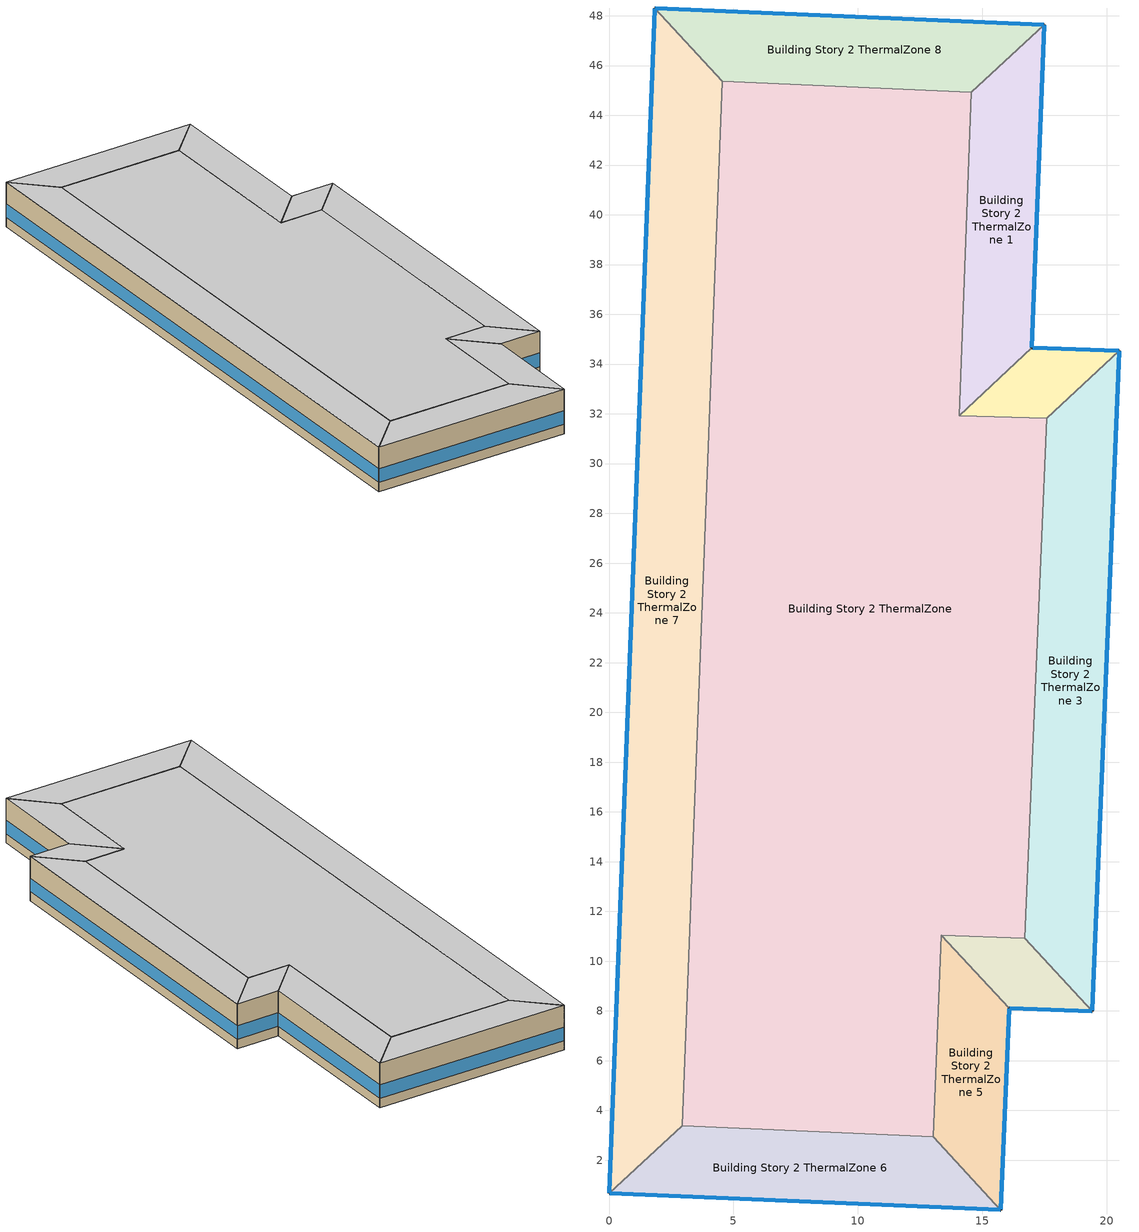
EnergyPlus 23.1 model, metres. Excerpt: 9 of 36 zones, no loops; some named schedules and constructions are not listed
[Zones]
Building Story 2 ThermalZone
 floor adiabatic (Typical Interior Ceiling): 14.56,44.93 14.07,31.92 17.59,31.82 16.71,10.93 13.36,11.04 13.03,2.94 2.94,3.38 4.55,45.37 z3.6
 wall adiabatic (Typical Interior Wall): 14.07,31.92 14.56,44.93 4.55,45.37 2.94,3.38 13.03,2.94 13.36,11.04 16.71,10.93 17.59,31.82 14.07,31.92 z3.6:7.2
 ceiling adiabatic (Typical Interior Floor): 4.55,45.37 2.94,3.38 13.03,2.94 13.36,11.04 16.71,10.93 17.59,31.82 14.07,31.92 14.56,44.93 z7.2
Building Story 2 ThermalZone 1
 floor adiabatic (Typical Interior Ceiling): 17.5,47.64 17,34.65 14.07,31.92 14.56,44.93 z3.6
 wall outside (Typical Insulated Steel Framed Exterior Wall R-12.99): 17,34.65 17.5,47.64 z3.6:7.2
 wall adiabatic (Typical Interior Wall): 17.5,47.64 14.56,44.93 14.07,31.92 17,34.65 z3.6:7.2
 window (U 0.55 SHGC 0.25): 17,34.68 17.5,47.62 z4.36:5.45
 ceiling adiabatic (Typical Interior Floor): 14.56,44.93 14.07,31.92 17,34.65 17.5,47.64 z7.2
Building Story 2 ThermalZone 2
 floor adiabatic (Typical Interior Ceiling): 17,34.65 20.52,34.54 17.59,31.82 14.07,31.92 z3.6
 wall outside (Typical Insulated Steel Framed Exterior Wall R-12.99): 20.52,34.54 17,34.65 z3.6:7.2
 wall adiabatic (Typical Interior Wall): 17,34.65 14.07,31.92 17.59,31.82 20.52,34.54 z3.6:7.2
 window (U 0.55 SHGC 0.25): 20.49,34.54 17.02,34.65 z4.36:5.46
 ceiling adiabatic (Typical Interior Floor): 14.07,31.92 17.59,31.82 20.52,34.54 17,34.65 z7.2
Building Story 2 ThermalZone 3
 floor adiabatic (Typical Interior Ceiling): 20.52,34.54 19.43,8 16.71,10.93 17.59,31.82 z3.6
 wall outside (Typical Insulated Steel Framed Exterior Wall R-12.99): 19.43,8 20.52,34.54 z3.6:7.2
 wall adiabatic (Typical Interior Wall): 20.52,34.54 17.59,31.82 16.71,10.93 19.43,8 z3.6:7.2
 window (U 0.55 SHGC 0.25): 19.43,8.02 20.51,34.51 z4.36:5.44
 ceiling adiabatic (Typical Interior Floor): 17.59,31.82 16.71,10.93 19.43,8 20.52,34.54 z7.2
Building Story 2 ThermalZone 4
 floor adiabatic (Typical Interior Ceiling): 19.43,8 16.08,8.11 13.36,11.04 16.71,10.93 z3.6
 wall outside (Typical Insulated Steel Framed Exterior Wall R-12.99): 16.08,8.11 19.43,8 z3.6:7.2
 wall adiabatic (Typical Interior Wall): 19.43,8 16.71,10.93 13.36,11.04 16.08,8.11 z3.6:7.2
 window (U 0.55 SHGC 0.25): 16.1,8.11 19.4,8 z4.36:5.46
 ceiling adiabatic (Typical Interior Floor): 16.71,10.93 13.36,11.04 16.08,8.11 19.43,8 z7.2
Building Story 2 ThermalZone 5
 floor adiabatic (Typical Interior Ceiling): 16.08,8.11 15.74,0 13.03,2.94 13.36,11.04 z3.6
 wall outside (Typical Insulated Steel Framed Exterior Wall R-12.99): 15.74,0 16.08,8.11 z3.6:7.2
 wall adiabatic (Typical Interior Wall): 16.08,8.11 13.36,11.04 13.03,2.94 15.74,0 z3.6:7.2
 window (U 0.55 SHGC 0.25): 15.74,0.03 16.08,8.08 z4.36:5.45
 ceiling adiabatic (Typical Interior Floor): 13.36,11.04 13.03,2.94 15.74,0 16.08,8.11 z7.2
Building Story 2 ThermalZone 6
 floor adiabatic (Typical Interior Ceiling): 15.74,0 0,0.67 2.94,3.38 13.03,2.94 z3.6
 wall outside (Typical Insulated Steel Framed Exterior Wall R-12.99): 0,0.67 15.74,0 z3.6:7.2
 wall adiabatic (Typical Interior Wall): 15.74,0 13.03,2.94 2.94,3.38 0,0.67 z3.6:7.2
 window (U 0.55 SHGC 0.25): 0.03,0.67 15.72,0 z4.36:5.45
 ceiling adiabatic (Typical Interior Ceiling): 13.03,2.94 2.94,3.38 0,0.67 15.74,0 z7.2
Building Story 2 ThermalZone 7
 floor adiabatic (Typical Interior Floor): 0,0.67 1.84,48.31 4.55,45.37 2.94,3.38 z3.6
 wall outside (Typical Insulated Steel Framed Exterior Wall R-12.99): 1.84,48.31 0,0.67 z3.6:7.2
 wall adiabatic (Typical Interior Wall): 0,0.67 2.94,3.38 4.55,45.37 1.84,48.31 z3.6:7.2
 window (U 0.55 SHGC 0.25): 1.84,48.29 0,0.69 z4.36:5.44
 ceiling adiabatic (Typical Interior Ceiling): 2.94,3.38 4.55,45.37 1.84,48.31 0,0.67 z7.2
Building Story 2 ThermalZone 8
 floor adiabatic (Typical Interior Floor): 1.84,48.31 17.5,47.64 14.56,44.93 4.55,45.37 z3.6
 wall outside (Typical Insulated Steel Framed Exterior Wall R-12.99): 17.5,47.64 1.84,48.31 z3.6:7.2
 wall adiabatic (Typical Interior Wall): 1.84,48.31 4.55,45.37 14.56,44.93 17.5,47.64 z3.6:7.2
 window (U 0.55 SHGC 0.25): 17.48,47.65 1.87,48.31 z4.36:5.45
 ceiling adiabatic (Typical Interior Ceiling): 4.55,45.37 14.56,44.93 17.5,47.64 1.84,48.31 z7.2
[Schedule:Day:Interval]
DataCenter_EQUIP_SCH Wknd|Wkdy|Hol Day; DataCenter_EQUIP_SCH Wknd|Wkdy|Hol Day 4; DataCenter_EQUIP_SCH Wknd|Wkdy|Hol Day 8; DataCenter_EQUIP_SCH Winter Design Day 11: No, 24:00, 0.25
DataCenter_EQUIP_SCH Wknd|Wkdy|Hol Day 1; DataCenter_EQUIP_SCH Wknd|Wkdy|Hol Day 5; DataCenter_EQUIP_SCH Wknd|Wkdy|Hol Day 9: No, 24:00, 0.5
DataCenter_EQUIP_SCH Wknd|Wkdy|Hol Day 2; DataCenter_EQUIP_SCH Wknd|Wkdy|Hol Day 6; DataCenter_EQUIP_SCH Wknd|Wkdy|Hol Day 10: No, 24:00, 0.75
DataCenter_EQUIP_SCH Wknd|Wkdy|Hol Day 3; DataCenter_EQUIP_SCH Wknd|Wkdy|Hol Day 7; DataCenter_EQUIP_SCH Wknd|Wkdy|Hol Day 11; DataCenter_EQUIP_SCH Summer Design Day: No, 24:00, 1
Schedule Day 3: No, 24:00, 0
SchoolSecondary KITCHEN_ELEC_EQUIP_SCH Wkdy Day; SchoolSecondary KITCHEN_ELEC_EQUIP_SCH Wkdy Day 1; SchoolSecondary KITCHEN_ELEC_EQUIP_SCH Wkdy Day 2; SchoolSecondary KITCHEN_ELEC_EQUIP_SCH Summer Design Day: No, 08:00, 0.1, 10:00, 0.15, 13:00, 0.25, 15:00, 0.15, 24:00, 0.1
SchoolSecondary KITCHEN_ELEC_EQUIP_SCH Wknd Day; SchoolSecondary KITCHEN_ELEC_EQUIP_SCH Wknd Day 1; SchoolSecondary KITCHEN_ELEC_EQUIP_SCH Default; SchoolSecondary KITCHEN_ELEC_EQUIP_SCH Winter Design Day: No, 24:00, 0.1
SchoolSecondary KITCHEN_GAS_EQUIP_SCH Wkdy|SmrDsn Day; SchoolSecondary KITCHEN_GAS_EQUIP_SCH Wkdy|SmrDsn Day 1; SchoolSecondary KITCHEN_GAS_EQUIP_SCH Wkdy|SmrDsn Day 2; SchoolSecondary KITCHEN_GAS_EQUIP_SCH Summer Design Day: No, 08:00, 0.02, 10:00, 0.15, 13:00, 0.2, 15:00, 0.1, 24:00, 0.02
SchoolSecondary KITCHEN_GAS_EQUIP_SCH Wknd Day; SchoolSecondary KITCHEN_GAS_EQUIP_SCH Wknd Day 1; SchoolSecondary KITCHEN_GAS_EQUIP_SCH Default; SchoolSecondary KITCHEN_GAS_EQUIP_SCH Winter Design Day: No, 24:00, 0.02
[Schedule:Week:Daily]
SchoolSecondary BLDG_LIGHT_SCH_2013 Week Rule - Jan1-Jan3: SchoolSecondary BLDG_LIGHT_SCH_2013 Wkdy Day, SchoolSecondary BLDG_LIGHT_SCH_2013 Wkdy Day, SchoolSecondary BLDG_LIGHT_SCH_2013 Wkdy Day, SchoolSecondary BLDG_LIGHT_SCH_2013 Wkdy Day, SchoolSecondary BLDG_LIGHT_SCH_2013 Wkdy Day, SchoolSecondary BLDG_LIGHT_SCH_2013 Wkdy Day, SchoolSecondary BLDG_LIGHT_SCH_2013 Wknd Day, SchoolSecondary BLDG_LIGHT_SCH_2013 Default, SchoolSecondary BLDG_LIGHT_SCH_2013 Summer Design Day, SchoolSecondary BLDG_LIGHT_SCH_2013 Winter Design Day, SchoolSecondary BLDG_LIGHT_SCH_2013 Default, SchoolSecondary BLDG_LIGHT_SCH_2013 Default
SchoolSecondary BLDG_LIGHT_SCH_2013 Week Rule - Jan4-Jun27: SchoolSecondary BLDG_LIGHT_SCH_2013 Wknd Day, SchoolSecondary BLDG_LIGHT_SCH_2013 Wkdy Day, SchoolSecondary BLDG_LIGHT_SCH_2013 Wkdy Day, SchoolSecondary BLDG_LIGHT_SCH_2013 Wkdy Day, SchoolSecondary BLDG_LIGHT_SCH_2013 Wkdy Day, SchoolSecondary BLDG_LIGHT_SCH_2013 Wkdy Day, SchoolSecondary BLDG_LIGHT_SCH_2013 Wknd Day, SchoolSecondary BLDG_LIGHT_SCH_2013 Default, SchoolSecondary BLDG_LIGHT_SCH_2013 Summer Design Day, SchoolSecondary BLDG_LIGHT_SCH_2013 Winter Design Day, SchoolSecondary BLDG_LIGHT_SCH_2013 Default, SchoolSecondary BLDG_LIGHT_SCH_2013 Default
SchoolSecondary BLDG_LIGHT_SCH_2013 Week Rule - Jun28-Jul4: SchoolSecondary BLDG_LIGHT_SCH_2013 Wknd Day, SchoolSecondary BLDG_LIGHT_SCH_2013 Wkdy Day, SchoolSecondary BLDG_LIGHT_SCH_2013 Wkdy Day, SchoolSecondary BLDG_LIGHT_SCH_2013 Wkdy Day 1, SchoolSecondary BLDG_LIGHT_SCH_2013 Wkdy Day 1, SchoolSecondary BLDG_LIGHT_SCH_2013 Wkdy Day 1, SchoolSecondary BLDG_LIGHT_SCH_2013 Wknd Day 1, SchoolSecondary BLDG_LIGHT_SCH_2013 Default, SchoolSecondary BLDG_LIGHT_SCH_2013 Summer Design Day, SchoolSecondary BLDG_LIGHT_SCH_2013 Winter Design Day, SchoolSecondary BLDG_LIGHT_SCH_2013 Default, SchoolSecondary BLDG_LIGHT_SCH_2013 Default
SchoolSecondary BLDG_LIGHT_SCH_2013 Week Rule - Jul5-Aug29: SchoolSecondary BLDG_LIGHT_SCH_2013 Wknd Day 1, SchoolSecondary BLDG_LIGHT_SCH_2013 Wkdy Day 1, SchoolSecondary BLDG_LIGHT_SCH_2013 Wkdy Day 1, SchoolSecondary BLDG_LIGHT_SCH_2013 Wkdy Day 1, SchoolSecondary BLDG_LIGHT_SCH_2013 Wkdy Day 1, SchoolSecondary BLDG_LIGHT_SCH_2013 Wkdy Day 1, SchoolSecondary BLDG_LIGHT_SCH_2013 Wknd Day 1, SchoolSecondary BLDG_LIGHT_SCH_2013 Default, SchoolSecondary BLDG_LIGHT_SCH_2013 Summer Design Day, SchoolSecondary BLDG_LIGHT_SCH_2013 Winter Design Day, SchoolSecondary BLDG_LIGHT_SCH_2013 Default, SchoolSecondary BLDG_LIGHT_SCH_2013 Default
SchoolSecondary BLDG_LIGHT_SCH_2013 Week Rule - Aug30-Sep5: SchoolSecondary BLDG_LIGHT_SCH_2013 Wknd Day 1, SchoolSecondary BLDG_LIGHT_SCH_2013 Wkdy Day 1, SchoolSecondary BLDG_LIGHT_SCH_2013 Wkdy Day 2, SchoolSecondary BLDG_LIGHT_SCH_2013 Wkdy Day 2, SchoolSecondary BLDG_LIGHT_SCH_2013 Wkdy Day 2, SchoolSecondary BLDG_LIGHT_SCH_2013 Wkdy Day 2, SchoolSecondary BLDG_LIGHT_SCH_2013 Default, SchoolSecondary BLDG_LIGHT_SCH_2013 Default, SchoolSecondary BLDG_LIGHT_SCH_2013 Summer Design Day, SchoolSecondary BLDG_LIGHT_SCH_2013 Winter Design Day, SchoolSecondary BLDG_LIGHT_SCH_2013 Default, SchoolSecondary BLDG_LIGHT_SCH_2013 Default
SchoolSecondary BLDG_LIGHT_SCH_2013 Week Rule - Sep6-Dec31: SchoolSecondary BLDG_LIGHT_SCH_2013 Default, SchoolSecondary BLDG_LIGHT_SCH_2013 Wkdy Day 2, SchoolSecondary BLDG_LIGHT_SCH_2013 Wkdy Day 2, SchoolSecondary BLDG_LIGHT_SCH_2013 Wkdy Day 2, SchoolSecondary BLDG_LIGHT_SCH_2013 Wkdy Day 2, SchoolSecondary BLDG_LIGHT_SCH_2013 Wkdy Day 2, SchoolSecondary BLDG_LIGHT_SCH_2013 Default, SchoolSecondary BLDG_LIGHT_SCH_2013 Default, SchoolSecondary BLDG_LIGHT_SCH_2013 Summer Design Day, SchoolSecondary BLDG_LIGHT_SCH_2013 Winter Design Day, SchoolSecondary BLDG_LIGHT_SCH_2013 Default, SchoolSecondary BLDG_LIGHT_SCH_2013 Default
SchoolSecondary BLDG_LIGHT_LIBRARY_SCH_2013 Week Rule - Jan1-Jan3: SchoolSecondary BLDG_LIGHT_LIBRARY_SCH_2013 Wkdy Day, SchoolSecondary BLDG_LIGHT_LIBRARY_SCH_2013 Wkdy Day, SchoolSecondary BLDG_LIGHT_LIBRARY_SCH_2013 Wkdy Day, SchoolSecondary BLDG_LIGHT_LIBRARY_SCH_2013 Wkdy Day, SchoolSecondary BLDG_LIGHT_LIBRARY_SCH_2013 Wkdy Day, SchoolSecondary BLDG_LIGHT_LIBRARY_SCH_2013 Wkdy Day, SchoolSecondary BLDG_LIGHT_LIBRARY_SCH_2013 Wknd Day, SchoolSecondary BLDG_LIGHT_LIBRARY_SCH_2013 Default, SchoolSecondary BLDG_LIGHT_LIBRARY_SCH_2013 Summer Design Day, SchoolSecondary BLDG_LIGHT_LIBRARY_SCH_2013 Winter Design Day, SchoolSecondary BLDG_LIGHT_LIBRARY_SCH_2013 Default, SchoolSecondary BLDG_LIGHT_LIBRARY_SCH_2013 Default
SchoolSecondary BLDG_LIGHT_LIBRARY_SCH_2013 Week Rule - Jan4-Jun27: SchoolSecondary BLDG_LIGHT_LIBRARY_SCH_2013 Wknd Day, SchoolSecondary BLDG_LIGHT_LIBRARY_SCH_2013 Wkdy Day, SchoolSecondary BLDG_LIGHT_LIBRARY_SCH_2013 Wkdy Day, SchoolSecondary BLDG_LIGHT_LIBRARY_SCH_2013 Wkdy Day, SchoolSecondary BLDG_LIGHT_LIBRARY_SCH_2013 Wkdy Day, SchoolSecondary BLDG_LIGHT_LIBRARY_SCH_2013 Wkdy Day, SchoolSecondary BLDG_LIGHT_LIBRARY_SCH_2013 Wknd Day, SchoolSecondary BLDG_LIGHT_LIBRARY_SCH_2013 Default, SchoolSecondary BLDG_LIGHT_LIBRARY_SCH_2013 Summer Design Day, SchoolSecondary BLDG_LIGHT_LIBRARY_SCH_2013 Winter Design Day, SchoolSecondary BLDG_LIGHT_LIBRARY_SCH_2013 Default, SchoolSecondary BLDG_LIGHT_LIBRARY_SCH_2013 Default
SchoolSecondary BLDG_LIGHT_LIBRARY_SCH_2013 Week Rule - Jun28-Jul4: SchoolSecondary BLDG_LIGHT_LIBRARY_SCH_2013 Wknd Day, SchoolSecondary BLDG_LIGHT_LIBRARY_SCH_2013 Wkdy Day, SchoolSecondary BLDG_LIGHT_LIBRARY_SCH_2013 Wkdy Day, SchoolSecondary BLDG_LIGHT_LIBRARY_SCH_2013 Wkdy Day 1, SchoolSecondary BLDG_LIGHT_LIBRARY_SCH_2013 Wkdy Day 1, SchoolSecondary BLDG_LIGHT_LIBRARY_SCH_2013 Wkdy Day 1, SchoolSecondary BLDG_LIGHT_LIBRARY_SCH_2013 Wknd Day 1, SchoolSecondary BLDG_LIGHT_LIBRARY_SCH_2013 Default, SchoolSecondary BLDG_LIGHT_LIBRARY_SCH_2013 Summer Design Day, SchoolSecondary BLDG_LIGHT_LIBRARY_SCH_2013 Winter Design Day, SchoolSecondary BLDG_LIGHT_LIBRARY_SCH_2013 Default, SchoolSecondary BLDG_LIGHT_LIBRARY_SCH_2013 Default
SchoolSecondary BLDG_LIGHT_LIBRARY_SCH_2013 Week Rule - Jul5-Aug29: SchoolSecondary BLDG_LIGHT_LIBRARY_SCH_2013 Wknd Day 1, SchoolSecondary BLDG_LIGHT_LIBRARY_SCH_2013 Wkdy Day 1, SchoolSecondary BLDG_LIGHT_LIBRARY_SCH_2013 Wkdy Day 1, SchoolSecondary BLDG_LIGHT_LIBRARY_SCH_2013 Wkdy Day 1, SchoolSecondary BLDG_LIGHT_LIBRARY_SCH_2013 Wkdy Day 1, SchoolSecondary BLDG_LIGHT_LIBRARY_SCH_2013 Wkdy Day 1, SchoolSecondary BLDG_LIGHT_LIBRARY_SCH_2013 Wknd Day 1, SchoolSecondary BLDG_LIGHT_LIBRARY_SCH_2013 Default, SchoolSecondary BLDG_LIGHT_LIBRARY_SCH_2013 Summer Design Day, SchoolSecondary BLDG_LIGHT_LIBRARY_SCH_2013 Winter Design Day, SchoolSecondary BLDG_LIGHT_LIBRARY_SCH_2013 Default, SchoolSecondary BLDG_LIGHT_LIBRARY_SCH_2013 Default
SchoolSecondary BLDG_LIGHT_LIBRARY_SCH_2013 Week Rule - Aug30-Sep5: SchoolSecondary BLDG_LIGHT_LIBRARY_SCH_2013 Wknd Day 1, SchoolSecondary BLDG_LIGHT_LIBRARY_SCH_2013 Wkdy Day 1, SchoolSecondary BLDG_LIGHT_LIBRARY_SCH_2013 Wkdy Day 2, SchoolSecondary BLDG_LIGHT_LIBRARY_SCH_2013 Wkdy Day 2, SchoolSecondary BLDG_LIGHT_LIBRARY_SCH_2013 Wkdy Day 2, SchoolSecondary BLDG_LIGHT_LIBRARY_SCH_2013 Wkdy Day 2, SchoolSecondary BLDG_LIGHT_LIBRARY_SCH_2013 Default, SchoolSecondary BLDG_LIGHT_LIBRARY_SCH_2013 Default, SchoolSecondary BLDG_LIGHT_LIBRARY_SCH_2013 Summer Design Day, SchoolSecondary BLDG_LIGHT_LIBRARY_SCH_2013 Winter Design Day, SchoolSecondary BLDG_LIGHT_LIBRARY_SCH_2013 Default, SchoolSecondary BLDG_LIGHT_LIBRARY_SCH_2013 Default
DataCenter_EQUIP_SCH Week Rule - Jan1-Jan31: DataCenter_EQUIP_SCH Wknd|Wkdy|Hol Day, DataCenter_EQUIP_SCH Wknd|Wkdy|Hol Day, DataCenter_EQUIP_SCH Wknd|Wkdy|Hol Day, DataCenter_EQUIP_SCH Wknd|Wkdy|Hol Day, DataCenter_EQUIP_SCH Wknd|Wkdy|Hol Day, DataCenter_EQUIP_SCH Wknd|Wkdy|Hol Day, DataCenter_EQUIP_SCH Wknd|Wkdy|Hol Day, Schedule Day 3, DataCenter_EQUIP_SCH Summer Design Day, DataCenter_EQUIP_SCH Winter Design Day 11, Schedule Day 3, Schedule Day 3
DataCenter_EQUIP_SCH Week Rule - Feb1-Feb28: DataCenter_EQUIP_SCH Wknd|Wkdy|Hol Day 1, DataCenter_EQUIP_SCH Wknd|Wkdy|Hol Day 1, DataCenter_EQUIP_SCH Wknd|Wkdy|Hol Day 1, DataCenter_EQUIP_SCH Wknd|Wkdy|Hol Day 1, DataCenter_EQUIP_SCH Wknd|Wkdy|Hol Day 1, DataCenter_EQUIP_SCH Wknd|Wkdy|Hol Day 1, DataCenter_EQUIP_SCH Wknd|Wkdy|Hol Day 1, Schedule Day 3, DataCenter_EQUIP_SCH Summer Design Day, DataCenter_EQUIP_SCH Winter Design Day 11, Schedule Day 3, Schedule Day 3
DataCenter_EQUIP_SCH Week Rule - Mar1-Mar28: DataCenter_EQUIP_SCH Wknd|Wkdy|Hol Day 2, DataCenter_EQUIP_SCH Wknd|Wkdy|Hol Day 2, DataCenter_EQUIP_SCH Wknd|Wkdy|Hol Day 2, DataCenter_EQUIP_SCH Wknd|Wkdy|Hol Day 2, DataCenter_EQUIP_SCH Wknd|Wkdy|Hol Day 2, DataCenter_EQUIP_SCH Wknd|Wkdy|Hol Day 2, DataCenter_EQUIP_SCH Wknd|Wkdy|Hol Day 2, Schedule Day 3, DataCenter_EQUIP_SCH Summer Design Day, DataCenter_EQUIP_SCH Winter Design Day 11, Schedule Day 3, Schedule Day 3
DataCenter_EQUIP_SCH Week Rule - Mar29-Apr4: DataCenter_EQUIP_SCH Wknd|Wkdy|Hol Day 2, DataCenter_EQUIP_SCH Wknd|Wkdy|Hol Day 2, DataCenter_EQUIP_SCH Wknd|Wkdy|Hol Day 2, DataCenter_EQUIP_SCH Wknd|Wkdy|Hol Day 3, DataCenter_EQUIP_SCH Wknd|Wkdy|Hol Day 3, DataCenter_EQUIP_SCH Wknd|Wkdy|Hol Day 3, DataCenter_EQUIP_SCH Wknd|Wkdy|Hol Day 3, Schedule Day 3, DataCenter_EQUIP_SCH Summer Design Day, DataCenter_EQUIP_SCH Winter Design Day 11, Schedule Day 3, Schedule Day 3
DataCenter_EQUIP_SCH Week Rule - Apr5-Apr25: DataCenter_EQUIP_SCH Wknd|Wkdy|Hol Day 3, DataCenter_EQUIP_SCH Wknd|Wkdy|Hol Day 3, DataCenter_EQUIP_SCH Wknd|Wkdy|Hol Day 3, DataCenter_EQUIP_SCH Wknd|Wkdy|Hol Day 3, DataCenter_EQUIP_SCH Wknd|Wkdy|Hol Day 3, DataCenter_EQUIP_SCH Wknd|Wkdy|Hol Day 3, DataCenter_EQUIP_SCH Wknd|Wkdy|Hol Day 3, Schedule Day 3, DataCenter_EQUIP_SCH Summer Design Day, DataCenter_EQUIP_SCH Winter Design Day 11, Schedule Day 3, Schedule Day 3
DataCenter_EQUIP_SCH Week Rule - Apr26-May2: DataCenter_EQUIP_SCH Wknd|Wkdy|Hol Day 3, DataCenter_EQUIP_SCH Wknd|Wkdy|Hol Day 3, DataCenter_EQUIP_SCH Wknd|Wkdy|Hol Day 3, DataCenter_EQUIP_SCH Wknd|Wkdy|Hol Day 3, DataCenter_EQUIP_SCH Wknd|Wkdy|Hol Day 3, DataCenter_EQUIP_SCH Wknd|Wkdy|Hol Day 4, DataCenter_EQUIP_SCH Wknd|Wkdy|Hol Day 4, Schedule Day 3, DataCenter_EQUIP_SCH Summer Design Day, DataCenter_EQUIP_SCH Winter Design Day 11, Schedule Day 3, Schedule Day 3
DataCenter_EQUIP_SCH Week Rule - May3-May30: DataCenter_EQUIP_SCH Wknd|Wkdy|Hol Day 4, DataCenter_EQUIP_SCH Wknd|Wkdy|Hol Day 4, DataCenter_EQUIP_SCH Wknd|Wkdy|Hol Day 4, DataCenter_EQUIP_SCH Wknd|Wkdy|Hol Day 4, DataCenter_EQUIP_SCH Wknd|Wkdy|Hol Day 4, DataCenter_EQUIP_SCH Wknd|Wkdy|Hol Day 4, DataCenter_EQUIP_SCH Wknd|Wkdy|Hol Day 4, Schedule Day 3, DataCenter_EQUIP_SCH Summer Design Day, DataCenter_EQUIP_SCH Winter Design Day 11, Schedule Day 3, Schedule Day 3
DataCenter_EQUIP_SCH Week Rule - May31-Jun6: DataCenter_EQUIP_SCH Wknd|Wkdy|Hol Day 4, DataCenter_EQUIP_SCH Wknd|Wkdy|Hol Day 5, DataCenter_EQUIP_SCH Wknd|Wkdy|Hol Day 5, DataCenter_EQUIP_SCH Wknd|Wkdy|Hol Day 5, DataCenter_EQUIP_SCH Wknd|Wkdy|Hol Day 5, DataCenter_EQUIP_SCH Wknd|Wkdy|Hol Day 5, DataCenter_EQUIP_SCH Wknd|Wkdy|Hol Day 5, Schedule Day 3, DataCenter_EQUIP_SCH Summer Design Day, DataCenter_EQUIP_SCH Winter Design Day 11, Schedule Day 3, Schedule Day 3
DataCenter_EQUIP_SCH Week Rule - Jun7-Jun27: DataCenter_EQUIP_SCH Wknd|Wkdy|Hol Day 5, DataCenter_EQUIP_SCH Wknd|Wkdy|Hol Day 5, DataCenter_EQUIP_SCH Wknd|Wkdy|Hol Day 5, DataCenter_EQUIP_SCH Wknd|Wkdy|Hol Day 5, DataCenter_EQUIP_SCH Wknd|Wkdy|Hol Day 5, DataCenter_EQUIP_SCH Wknd|Wkdy|Hol Day 5, DataCenter_EQUIP_SCH Wknd|Wkdy|Hol Day 5, Schedule Day 3, DataCenter_EQUIP_SCH Summer Design Day, DataCenter_EQUIP_SCH Winter Design Day 11, Schedule Day 3, Schedule Day 3
DataCenter_EQUIP_SCH Week Rule - Jun28-Jul4: DataCenter_EQUIP_SCH Wknd|Wkdy|Hol Day 5, DataCenter_EQUIP_SCH Wknd|Wkdy|Hol Day 5, DataCenter_EQUIP_SCH Wknd|Wkdy|Hol Day 5, DataCenter_EQUIP_SCH Wknd|Wkdy|Hol Day 6, DataCenter_EQUIP_SCH Wknd|Wkdy|Hol Day 6, DataCenter_EQUIP_SCH Wknd|Wkdy|Hol Day 6, DataCenter_EQUIP_SCH Wknd|Wkdy|Hol Day 6, Schedule Day 3, DataCenter_EQUIP_SCH Summer Design Day, DataCenter_EQUIP_SCH Winter Design Day 11, Schedule Day 3, Schedule Day 3
DataCenter_EQUIP_SCH Week Rule - Jul5-Jul25: DataCenter_EQUIP_SCH Wknd|Wkdy|Hol Day 6, DataCenter_EQUIP_SCH Wknd|Wkdy|Hol Day 6, DataCenter_EQUIP_SCH Wknd|Wkdy|Hol Day 6, DataCenter_EQUIP_SCH Wknd|Wkdy|Hol Day 6, DataCenter_EQUIP_SCH Wknd|Wkdy|Hol Day 6, DataCenter_EQUIP_SCH Wknd|Wkdy|Hol Day 6, DataCenter_EQUIP_SCH Wknd|Wkdy|Hol Day 6, Schedule Day 3, DataCenter_EQUIP_SCH Summer Design Day, DataCenter_EQUIP_SCH Winter Design Day 11, Schedule Day 3, Schedule Day 3
DataCenter_EQUIP_SCH Week Rule - Jul26-Aug1: DataCenter_EQUIP_SCH Wknd|Wkdy|Hol Day 6, DataCenter_EQUIP_SCH Wknd|Wkdy|Hol Day 6, DataCenter_EQUIP_SCH Wknd|Wkdy|Hol Day 6, DataCenter_EQUIP_SCH Wknd|Wkdy|Hol Day 6, DataCenter_EQUIP_SCH Wknd|Wkdy|Hol Day 6, DataCenter_EQUIP_SCH Wknd|Wkdy|Hol Day 6, DataCenter_EQUIP_SCH Wknd|Wkdy|Hol Day 7, Schedule Day 3, DataCenter_EQUIP_SCH Summer Design Day, DataCenter_EQUIP_SCH Winter Design Day 11, Schedule Day 3, Schedule Day 3
DataCenter_EQUIP_SCH Week Rule - Aug2-Aug29: DataCenter_EQUIP_SCH Wknd|Wkdy|Hol Day 7, DataCenter_EQUIP_SCH Wknd|Wkdy|Hol Day 7, DataCenter_EQUIP_SCH Wknd|Wkdy|Hol Day 7, DataCenter_EQUIP_SCH Wknd|Wkdy|Hol Day 7, DataCenter_EQUIP_SCH Wknd|Wkdy|Hol Day 7, DataCenter_EQUIP_SCH Wknd|Wkdy|Hol Day 7, DataCenter_EQUIP_SCH Wknd|Wkdy|Hol Day 7, Schedule Day 3, DataCenter_EQUIP_SCH Summer Design Day, DataCenter_EQUIP_SCH Winter Design Day 11, Schedule Day 3, Schedule Day 3
DataCenter_EQUIP_SCH Week Rule - Aug30-Sep5: DataCenter_EQUIP_SCH Wknd|Wkdy|Hol Day 7, DataCenter_EQUIP_SCH Wknd|Wkdy|Hol Day 7, DataCenter_EQUIP_SCH Wknd|Wkdy|Hol Day 8, DataCenter_EQUIP_SCH Wknd|Wkdy|Hol Day 8, DataCenter_EQUIP_SCH Wknd|Wkdy|Hol Day 8, DataCenter_EQUIP_SCH Wknd|Wkdy|Hol Day 8, DataCenter_EQUIP_SCH Wknd|Wkdy|Hol Day 8, Schedule Day 3, DataCenter_EQUIP_SCH Summer Design Day, DataCenter_EQUIP_SCH Winter Design Day 11, Schedule Day 3, Schedule Day 3
DataCenter_EQUIP_SCH Week Rule - Sep6-Sep26: DataCenter_EQUIP_SCH Wknd|Wkdy|Hol Day 8, DataCenter_EQUIP_SCH Wknd|Wkdy|Hol Day 8, DataCenter_EQUIP_SCH Wknd|Wkdy|Hol Day 8, DataCenter_EQUIP_SCH Wknd|Wkdy|Hol Day 8, DataCenter_EQUIP_SCH Wknd|Wkdy|Hol Day 8, DataCenter_EQUIP_SCH Wknd|Wkdy|Hol Day 8, DataCenter_EQUIP_SCH Wknd|Wkdy|Hol Day 8, Schedule Day 3, DataCenter_EQUIP_SCH Summer Design Day, DataCenter_EQUIP_SCH Winter Design Day 11, Schedule Day 3, Schedule Day 3
DataCenter_EQUIP_SCH Week Rule - Sep27-Oct3: DataCenter_EQUIP_SCH Wknd|Wkdy|Hol Day 8, DataCenter_EQUIP_SCH Wknd|Wkdy|Hol Day 8, DataCenter_EQUIP_SCH Wknd|Wkdy|Hol Day 8, DataCenter_EQUIP_SCH Wknd|Wkdy|Hol Day 8, DataCenter_EQUIP_SCH Wknd|Wkdy|Hol Day 9, DataCenter_EQUIP_SCH Wknd|Wkdy|Hol Day 9, DataCenter_EQUIP_SCH Wknd|Wkdy|Hol Day 9, Schedule Day 3, DataCenter_EQUIP_SCH Summer Design Day, DataCenter_EQUIP_SCH Winter Design Day 11, Schedule Day 3, Schedule Day 3
DataCenter_EQUIP_SCH Week Rule - Oct4-Oct31: DataCenter_EQUIP_SCH Wknd|Wkdy|Hol Day 9, DataCenter_EQUIP_SCH Wknd|Wkdy|Hol Day 9, DataCenter_EQUIP_SCH Wknd|Wkdy|Hol Day 9, DataCenter_EQUIP_SCH Wknd|Wkdy|Hol Day 9, DataCenter_EQUIP_SCH Wknd|Wkdy|Hol Day 9, DataCenter_EQUIP_SCH Wknd|Wkdy|Hol Day 9, DataCenter_EQUIP_SCH Wknd|Wkdy|Hol Day 9, Schedule Day 3, DataCenter_EQUIP_SCH Summer Design Day, DataCenter_EQUIP_SCH Winter Design Day 11, Schedule Day 3, Schedule Day 3
DataCenter_EQUIP_SCH Week Rule - Nov1-Nov28: DataCenter_EQUIP_SCH Wknd|Wkdy|Hol Day 10, DataCenter_EQUIP_SCH Wknd|Wkdy|Hol Day 10, DataCenter_EQUIP_SCH Wknd|Wkdy|Hol Day 10, DataCenter_EQUIP_SCH Wknd|Wkdy|Hol Day 10, DataCenter_EQUIP_SCH Wknd|Wkdy|Hol Day 10, DataCenter_EQUIP_SCH Wknd|Wkdy|Hol Day 10, DataCenter_EQUIP_SCH Wknd|Wkdy|Hol Day 10, Schedule Day 3, DataCenter_EQUIP_SCH Summer Design Day, DataCenter_EQUIP_SCH Winter Design Day 11, Schedule Day 3, Schedule Day 3
DataCenter_EQUIP_SCH Week Rule - Nov29-Dec5: DataCenter_EQUIP_SCH Wknd|Wkdy|Hol Day 10, DataCenter_EQUIP_SCH Wknd|Wkdy|Hol Day 10, DataCenter_EQUIP_SCH Wknd|Wkdy|Hol Day 11, DataCenter_EQUIP_SCH Wknd|Wkdy|Hol Day 11, DataCenter_EQUIP_SCH Wknd|Wkdy|Hol Day 11, DataCenter_EQUIP_SCH Wknd|Wkdy|Hol Day 11, DataCenter_EQUIP_SCH Wknd|Wkdy|Hol Day 11, Schedule Day 3, DataCenter_EQUIP_SCH Summer Design Day, DataCenter_EQUIP_SCH Winter Design Day 11, Schedule Day 3, Schedule Day 3
DataCenter_EQUIP_SCH Week Rule - Dec6-Dec31: DataCenter_EQUIP_SCH Wknd|Wkdy|Hol Day 11, DataCenter_EQUIP_SCH Wknd|Wkdy|Hol Day 11, DataCenter_EQUIP_SCH Wknd|Wkdy|Hol Day 11, DataCenter_EQUIP_SCH Wknd|Wkdy|Hol Day 11, DataCenter_EQUIP_SCH Wknd|Wkdy|Hol Day 11, DataCenter_EQUIP_SCH Wknd|Wkdy|Hol Day 11, DataCenter_EQUIP_SCH Wknd|Wkdy|Hol Day 11, Schedule Day 3, DataCenter_EQUIP_SCH Summer Design Day, DataCenter_EQUIP_SCH Winter Design Day 11, Schedule Day 3, Schedule Day 3
SchoolSecondary KITCHEN_ELEC_EQUIP_SCH Week Rule - Jan1-Jan3: SchoolSecondary KITCHEN_ELEC_EQUIP_SCH Wkdy Day, SchoolSecondary KITCHEN_ELEC_EQUIP_SCH Wkdy Day, SchoolSecondary KITCHEN_ELEC_EQUIP_SCH Wkdy Day, SchoolSecondary KITCHEN_ELEC_EQUIP_SCH Wkdy Day, SchoolSecondary KITCHEN_ELEC_EQUIP_SCH Wkdy Day, SchoolSecondary KITCHEN_ELEC_EQUIP_SCH Wkdy Day, SchoolSecondary KITCHEN_ELEC_EQUIP_SCH Wknd Day, SchoolSecondary KITCHEN_ELEC_EQUIP_SCH Default, SchoolSecondary KITCHEN_ELEC_EQUIP_SCH Summer Design Day, SchoolSecondary KITCHEN_ELEC_EQUIP_SCH Winter Design Day, SchoolSecondary KITCHEN_ELEC_EQUIP_SCH Default, SchoolSecondary KITCHEN_ELEC_EQUIP_SCH Default
SchoolSecondary KITCHEN_ELEC_EQUIP_SCH Week Rule - Jan4-Jun27: SchoolSecondary KITCHEN_ELEC_EQUIP_SCH Wknd Day, SchoolSecondary KITCHEN_ELEC_EQUIP_SCH Wkdy Day, SchoolSecondary KITCHEN_ELEC_EQUIP_SCH Wkdy Day, SchoolSecondary KITCHEN_ELEC_EQUIP_SCH Wkdy Day, SchoolSecondary KITCHEN_ELEC_EQUIP_SCH Wkdy Day, SchoolSecondary KITCHEN_ELEC_EQUIP_SCH Wkdy Day, SchoolSecondary KITCHEN_ELEC_EQUIP_SCH Wknd Day, SchoolSecondary KITCHEN_ELEC_EQUIP_SCH Default, SchoolSecondary KITCHEN_ELEC_EQUIP_SCH Summer Design Day, SchoolSecondary KITCHEN_ELEC_EQUIP_SCH Winter Design Day, SchoolSecondary KITCHEN_ELEC_EQUIP_SCH Default, SchoolSecondary KITCHEN_ELEC_EQUIP_SCH Default
SchoolSecondary KITCHEN_ELEC_EQUIP_SCH Week Rule - Jun28-Jul4: SchoolSecondary KITCHEN_ELEC_EQUIP_SCH Wknd Day, SchoolSecondary KITCHEN_ELEC_EQUIP_SCH Wkdy Day, SchoolSecondary KITCHEN_ELEC_EQUIP_SCH Wkdy Day, SchoolSecondary KITCHEN_ELEC_EQUIP_SCH Wkdy Day 1, SchoolSecondary KITCHEN_ELEC_EQUIP_SCH Wkdy Day 1, SchoolSecondary KITCHEN_ELEC_EQUIP_SCH Wkdy Day 1, SchoolSecondary KITCHEN_ELEC_EQUIP_SCH Wknd Day 1, SchoolSecondary KITCHEN_ELEC_EQUIP_SCH Default, SchoolSecondary KITCHEN_ELEC_EQUIP_SCH Summer Design Day, SchoolSecondary KITCHEN_ELEC_EQUIP_SCH Winter Design Day, SchoolSecondary KITCHEN_ELEC_EQUIP_SCH Default, SchoolSecondary KITCHEN_ELEC_EQUIP_SCH Default
SchoolSecondary KITCHEN_ELEC_EQUIP_SCH Week Rule - Jul5-Aug29: SchoolSecondary KITCHEN_ELEC_EQUIP_SCH Wknd Day 1, SchoolSecondary KITCHEN_ELEC_EQUIP_SCH Wkdy Day 1, SchoolSecondary KITCHEN_ELEC_EQUIP_SCH Wkdy Day 1, SchoolSecondary KITCHEN_ELEC_EQUIP_SCH Wkdy Day 1, SchoolSecondary KITCHEN_ELEC_EQUIP_SCH Wkdy Day 1, SchoolSecondary KITCHEN_ELEC_EQUIP_SCH Wkdy Day 1, SchoolSecondary KITCHEN_ELEC_EQUIP_SCH Wknd Day 1, SchoolSecondary KITCHEN_ELEC_EQUIP_SCH Default, SchoolSecondary KITCHEN_ELEC_EQUIP_SCH Summer Design Day, SchoolSecondary KITCHEN_ELEC_EQUIP_SCH Winter Design Day, SchoolSecondary KITCHEN_ELEC_EQUIP_SCH Default, SchoolSecondary KITCHEN_ELEC_EQUIP_SCH Default
SchoolSecondary KITCHEN_ELEC_EQUIP_SCH Week Rule - Aug30-Sep5: SchoolSecondary KITCHEN_ELEC_EQUIP_SCH Wknd Day 1, SchoolSecondary KITCHEN_ELEC_EQUIP_SCH Wkdy Day 1, SchoolSecondary KITCHEN_ELEC_EQUIP_SCH Wkdy Day 2, SchoolSecondary KITCHEN_ELEC_EQUIP_SCH Wkdy Day 2, SchoolSecondary KITCHEN_ELEC_EQUIP_SCH Wkdy Day 2, SchoolSecondary KITCHEN_ELEC_EQUIP_SCH Wkdy Day 2, SchoolSecondary KITCHEN_ELEC_EQUIP_SCH Default, SchoolSecondary KITCHEN_ELEC_EQUIP_SCH Default, SchoolSecondary KITCHEN_ELEC_EQUIP_SCH Summer Design Day, SchoolSecondary KITCHEN_ELEC_EQUIP_SCH Winter Design Day, SchoolSecondary KITCHEN_ELEC_EQUIP_SCH Default, SchoolSecondary KITCHEN_ELEC_EQUIP_SCH Default
SchoolSecondary KITCHEN_ELEC_EQUIP_SCH Week Rule - Sep6-Dec31: SchoolSecondary KITCHEN_ELEC_EQUIP_SCH Default, SchoolSecondary KITCHEN_ELEC_EQUIP_SCH Wkdy Day 2, SchoolSecondary KITCHEN_ELEC_EQUIP_SCH Wkdy Day 2, SchoolSecondary KITCHEN_ELEC_EQUIP_SCH Wkdy Day 2, SchoolSecondary KITCHEN_ELEC_EQUIP_SCH Wkdy Day 2, SchoolSecondary KITCHEN_ELEC_EQUIP_SCH Wkdy Day 2, SchoolSecondary KITCHEN_ELEC_EQUIP_SCH Default, SchoolSecondary KITCHEN_ELEC_EQUIP_SCH Default, SchoolSecondary KITCHEN_ELEC_EQUIP_SCH Summer Design Day, SchoolSecondary KITCHEN_ELEC_EQUIP_SCH Winter Design Day, SchoolSecondary KITCHEN_ELEC_EQUIP_SCH Default, SchoolSecondary KITCHEN_ELEC_EQUIP_SCH Default
SchoolSecondary KITCHEN_GAS_EQUIP_SCH Week Rule - Jan1-Jan3: SchoolSecondary KITCHEN_GAS_EQUIP_SCH Wkdy|SmrDsn Day, SchoolSecondary KITCHEN_GAS_EQUIP_SCH Wkdy|SmrDsn Day, SchoolSecondary KITCHEN_GAS_EQUIP_SCH Wkdy|SmrDsn Day, SchoolSecondary KITCHEN_GAS_EQUIP_SCH Wkdy|SmrDsn Day, SchoolSecondary KITCHEN_GAS_EQUIP_SCH Wkdy|SmrDsn Day, SchoolSecondary KITCHEN_GAS_EQUIP_SCH Wkdy|SmrDsn Day, SchoolSecondary KITCHEN_GAS_EQUIP_SCH Wknd Day, SchoolSecondary KITCHEN_GAS_EQUIP_SCH Default, SchoolSecondary KITCHEN_GAS_EQUIP_SCH Summer Design Day, SchoolSecondary KITCHEN_GAS_EQUIP_SCH Winter Design Day, SchoolSecondary KITCHEN_GAS_EQUIP_SCH Default, SchoolSecondary KITCHEN_GAS_EQUIP_SCH Default
SchoolSecondary KITCHEN_GAS_EQUIP_SCH Week Rule - Jan4-Jun27: SchoolSecondary KITCHEN_GAS_EQUIP_SCH Wknd Day, SchoolSecondary KITCHEN_GAS_EQUIP_SCH Wkdy|SmrDsn Day, SchoolSecondary KITCHEN_GAS_EQUIP_SCH Wkdy|SmrDsn Day, SchoolSecondary KITCHEN_GAS_EQUIP_SCH Wkdy|SmrDsn Day, SchoolSecondary KITCHEN_GAS_EQUIP_SCH Wkdy|SmrDsn Day, SchoolSecondary KITCHEN_GAS_EQUIP_SCH Wkdy|SmrDsn Day, SchoolSecondary KITCHEN_GAS_EQUIP_SCH Wknd Day, SchoolSecondary KITCHEN_GAS_EQUIP_SCH Default, SchoolSecondary KITCHEN_GAS_EQUIP_SCH Summer Design Day, SchoolSecondary KITCHEN_GAS_EQUIP_SCH Winter Design Day, SchoolSecondary KITCHEN_GAS_EQUIP_SCH Default, SchoolSecondary KITCHEN_GAS_EQUIP_SCH Default
SchoolSecondary KITCHEN_GAS_EQUIP_SCH Week Rule - Jun28-Jul4: SchoolSecondary KITCHEN_GAS_EQUIP_SCH Wknd Day, SchoolSecondary KITCHEN_GAS_EQUIP_SCH Wkdy|SmrDsn Day, SchoolSecondary KITCHEN_GAS_EQUIP_SCH Wkdy|SmrDsn Day, SchoolSecondary KITCHEN_GAS_EQUIP_SCH Wkdy|SmrDsn Day 1, SchoolSecondary KITCHEN_GAS_EQUIP_SCH Wkdy|SmrDsn Day 1, SchoolSecondary KITCHEN_GAS_EQUIP_SCH Wkdy|SmrDsn Day 1, SchoolSecondary KITCHEN_GAS_EQUIP_SCH Wknd Day 1, SchoolSecondary KITCHEN_GAS_EQUIP_SCH Default, SchoolSecondary KITCHEN_GAS_EQUIP_SCH Summer Design Day, SchoolSecondary KITCHEN_GAS_EQUIP_SCH Winter Design Day, SchoolSecondary KITCHEN_GAS_EQUIP_SCH Default, SchoolSecondary KITCHEN_GAS_EQUIP_SCH Default
SchoolSecondary KITCHEN_GAS_EQUIP_SCH Week Rule - Jul5-Aug29: SchoolSecondary KITCHEN_GAS_EQUIP_SCH Wknd Day 1, SchoolSecondary KITCHEN_GAS_EQUIP_SCH Wkdy|SmrDsn Day 1, SchoolSecondary KITCHEN_GAS_EQUIP_SCH Wkdy|SmrDsn Day 1, SchoolSecondary KITCHEN_GAS_EQUIP_SCH Wkdy|SmrDsn Day 1, SchoolSecondary KITCHEN_GAS_EQUIP_SCH Wkdy|SmrDsn Day 1, SchoolSecondary KITCHEN_GAS_EQUIP_SCH Wkdy|SmrDsn Day 1, SchoolSecondary KITCHEN_GAS_EQUIP_SCH Wknd Day 1, SchoolSecondary KITCHEN_GAS_EQUIP_SCH Default, SchoolSecondary KITCHEN_GAS_EQUIP_SCH Summer Design Day, SchoolSecondary KITCHEN_GAS_EQUIP_SCH Winter Design Day, SchoolSecondary KITCHEN_GAS_EQUIP_SCH Default, SchoolSecondary KITCHEN_GAS_EQUIP_SCH Default
SchoolSecondary KITCHEN_GAS_EQUIP_SCH Week Rule - Aug30-Sep5: SchoolSecondary KITCHEN_GAS_EQUIP_SCH Wknd Day 1, SchoolSecondary KITCHEN_GAS_EQUIP_SCH Wkdy|SmrDsn Day 1, SchoolSecondary KITCHEN_GAS_EQUIP_SCH Wkdy|SmrDsn Day 2, SchoolSecondary KITCHEN_GAS_EQUIP_SCH Wkdy|SmrDsn Day 2, SchoolSecondary KITCHEN_GAS_EQUIP_SCH Wkdy|SmrDsn Day 2, SchoolSecondary KITCHEN_GAS_EQUIP_SCH Wkdy|SmrDsn Day 2, SchoolSecondary KITCHEN_GAS_EQUIP_SCH Default, SchoolSecondary KITCHEN_GAS_EQUIP_SCH Default, SchoolSecondary KITCHEN_GAS_EQUIP_SCH Summer Design Day, SchoolSecondary KITCHEN_GAS_EQUIP_SCH Winter Design Day, SchoolSecondary KITCHEN_GAS_EQUIP_SCH Default, SchoolSecondary KITCHEN_GAS_EQUIP_SCH Default
SchoolSecondary KITCHEN_GAS_EQUIP_SCH Week Rule - Sep6-Dec31: SchoolSecondary KITCHEN_GAS_EQUIP_SCH Default, SchoolSecondary KITCHEN_GAS_EQUIP_SCH Wkdy|SmrDsn Day 2, SchoolSecondary KITCHEN_GAS_EQUIP_SCH Wkdy|SmrDsn Day 2, SchoolSecondary KITCHEN_GAS_EQUIP_SCH Wkdy|SmrDsn Day 2, SchoolSecondary KITCHEN_GAS_EQUIP_SCH Wkdy|SmrDsn Day 2, SchoolSecondary KITCHEN_GAS_EQUIP_SCH Wkdy|SmrDsn Day 2, SchoolSecondary KITCHEN_GAS_EQUIP_SCH Default, SchoolSecondary KITCHEN_GAS_EQUIP_SCH Default, SchoolSecondary KITCHEN_GAS_EQUIP_SCH Summer Design Day, SchoolSecondary KITCHEN_GAS_EQUIP_SCH Winter Design Day, SchoolSecondary KITCHEN_GAS_EQUIP_SCH Default, SchoolSecondary KITCHEN_GAS_EQUIP_SCH Default
[Schedule:Year]
SchoolSecondary BLDG_LIGHT_SCH_2013: SchoolSecondary BLDG_LIGHT_SCH_2013 Week Rule - Jan1-Jan3, 1, 1, 1, 3, SchoolSecondary BLDG_LIGHT_SCH_2013 Week Rule - Jan4-Jun27, 1, 4, 6, 27, SchoolSecondary BLDG_LIGHT_SCH_2013 Week Rule - Jun28-Jul4, 6, 28, 7, 4, SchoolSecondary BLDG_LIGHT_SCH_2013 Week Rule - Jul5-Aug29, 7, 5, 8, 29, SchoolSecondary BLDG_LIGHT_SCH_2013 Week Rule - Aug30-Sep5, 8, 30, 9, 5, SchoolSecondary BLDG_LIGHT_SCH_2013 Week Rule - Sep6-Dec31, 9, 6, 12, 31
SchoolSecondary BLDG_LIGHT_LIBRARY_SCH_2013: SchoolSecondary BLDG_LIGHT_LIBRARY_SCH_2013 Week Rule - Jan1-Jan3, 1, 1, 1, 3, SchoolSecondary BLDG_LIGHT_LIBRARY_SCH_2013 Week Rule - Jan4-Jun27, 1, 4, 6, 27, SchoolSecondary BLDG_LIGHT_LIBRARY_SCH_2013 Week Rule - Jun28-Jul4, 6, 28, 7, 4, SchoolSecondary BLDG_LIGHT_LIBRARY_SCH_2013 Week Rule - Jul5-Aug29, 7, 5, 8, 29, SchoolSecondary BLDG_LIGHT_LIBRARY_SCH_2013 Week Rule - Aug30-Sep5, 8, 30, 9, 5, SchoolSecondary BLDG_LIGHT_LIBRARY_SCH_2013 Week Rule - Sep6-Dec31, 9, 6, 12, 31
SchoolSecondary BLDG_LIGHT_LOBBYFLR1_SCH_2013: SchoolSecondary BLDG_LIGHT_LOBBYFLR1_SCH_2013 Week Rule - Jan1-Jan3, 1, 1, 1, 3, SchoolSecondary BLDG_LIGHT_LOBBYFLR1_SCH_2013 Week Rule - Jan4-Jun27, 1, 4, 6, 27, SchoolSecondary BLDG_LIGHT_LOBBYFLR1_SCH_2013 Week Rule - Jun28-Jul4, 6, 28, 7, 4, SchoolSecondary BLDG_LIGHT_LOBBYFLR1_SCH_2013 Week Rule - Jul5-Aug29, 7, 5, 8, 29, SchoolSecondary BLDG_LIGHT_LOBBYFLR1_SCH_2013 Week Rule - Aug30-Sep5, 8, 30, 9, 5, SchoolSecondary BLDG_LIGHT_LOBBYFLR1_SCH_2013 Week Rule - Sep6-Dec31, 9, 6, 12, 31
SchoolSecondary BLDG_LIGHT_MECHANICAL_SCH_2013: SchoolSecondary BLDG_LIGHT_MECHANICAL_SCH_2013 Week Rule - Jan1-Jan3, 1, 1, 1, 3, SchoolSecondary BLDG_LIGHT_MECHANICAL_SCH_2013 Week Rule - Jan4-Jun27, 1, 4, 6, 27, SchoolSecondary BLDG_LIGHT_MECHANICAL_SCH_2013 Week Rule - Jun28-Jul4, 6, 28, 7, 4, SchoolSecondary BLDG_LIGHT_MECHANICAL_SCH_2013 Week Rule - Jul5-Aug29, 7, 5, 8, 29, SchoolSecondary BLDG_LIGHT_MECHANICAL_SCH_2013 Week Rule - Aug30-Sep5, 8, 30, 9, 5, SchoolSecondary BLDG_LIGHT_MECHANICAL_SCH_2013 Week Rule - Sep6-Dec31, 9, 6, 12, 31
SchoolSecondary BLDG_LIGHT_OFFICE_SCH_2013: SchoolSecondary BLDG_LIGHT_OFFICE_SCH_2013 Week Rule - Jan1-Jan3, 1, 1, 1, 3, SchoolSecondary BLDG_LIGHT_OFFICE_SCH_2013 Week Rule - Jan4-Jun27, 1, 4, 6, 27, SchoolSecondary BLDG_LIGHT_OFFICE_SCH_2013 Week Rule - Jun28-Jul4, 6, 28, 7, 4, SchoolSecondary BLDG_LIGHT_OFFICE_SCH_2013 Week Rule - Jul5-Aug29, 7, 5, 8, 29, SchoolSecondary BLDG_LIGHT_OFFICE_SCH_2013 Week Rule - Aug30-Sep5, 8, 30, 9, 5, SchoolSecondary BLDG_LIGHT_OFFICE_SCH_2013 Week Rule - Sep6-Dec31, 9, 6, 12, 31
SchoolSecondary BLDG_LIGHT_BATH_SCH_2013: SchoolSecondary BLDG_LIGHT_BATH_SCH_2013 Week Rule - Jan1-Jan3, 1, 1, 1, 3, SchoolSecondary BLDG_LIGHT_BATH_SCH_2013 Week Rule - Jan4-Jun27, 1, 4, 6, 27, SchoolSecondary BLDG_LIGHT_BATH_SCH_2013 Week Rule - Jun28-Jul4, 6, 28, 7, 4, SchoolSecondary BLDG_LIGHT_BATH_SCH_2013 Week Rule - Jul5-Aug29, 7, 5, 8, 29, SchoolSecondary BLDG_LIGHT_BATH_SCH_2013 Week Rule - Aug30-Sep5, 8, 30, 9, 5, SchoolSecondary BLDG_LIGHT_BATH_SCH_2013 Week Rule - Sep6-Dec31, 9, 6, 12, 31
SchoolSecondary BLDG_OCC_SCH_Auditorium: SchoolSecondary BLDG_OCC_SCH_Auditorium Week Rule - Jan1-Jan3, 1, 1, 1, 3, SchoolSecondary BLDG_OCC_SCH_Auditorium Week Rule - Jan4-Jun27, 1, 4, 6, 27, SchoolSecondary BLDG_OCC_SCH_Auditorium Week Rule - Jun28-Jul4, 6, 28, 7, 4, SchoolSecondary BLDG_OCC_SCH_Auditorium Week Rule - Jul5-Aug29, 7, 5, 8, 29, SchoolSecondary BLDG_OCC_SCH_Auditorium Week Rule - Aug30-Sep5, 8, 30, 9, 5, SchoolSecondary BLDG_OCC_SCH_Auditorium Week Rule - Sep6-Dec31, 9, 6, 12, 31
SchoolSecondary BLDG_OCC_SCH_Cafeteria: SchoolSecondary BLDG_OCC_SCH_Cafeteria Week Rule - Jan1-Jan3, 1, 1, 1, 3, SchoolSecondary BLDG_OCC_SCH_Cafeteria Week Rule - Jan4-Jun27, 1, 4, 6, 27, SchoolSecondary BLDG_OCC_SCH_Cafeteria Week Rule - Jun28-Jul4, 6, 28, 7, 4, SchoolSecondary BLDG_OCC_SCH_Cafeteria Week Rule - Jul5-Aug29, 7, 5, 8, 29, SchoolSecondary BLDG_OCC_SCH_Cafeteria Week Rule - Aug30-Sep5, 8, 30, 9, 5, SchoolSecondary BLDG_OCC_SCH_Cafeteria Week Rule - Sep6-Dec31, 9, 6, 12, 31
SchoolSecondary BLDG_OCC_SCH_Extend: SchoolSecondary BLDG_OCC_SCH_Extend Week Rule - Jan1-Jan3, 1, 1, 1, 3, SchoolSecondary BLDG_OCC_SCH_Extend Week Rule - Jan4-Jun27, 1, 4, 6, 27, SchoolSecondary BLDG_OCC_SCH_Extend Week Rule - Jun28-Jul4, 6, 28, 7, 4, SchoolSecondary BLDG_OCC_SCH_Extend Week Rule - Jul5-Aug29, 7, 5, 8, 29, SchoolSecondary BLDG_OCC_SCH_Extend Week Rule - Aug30-Sep5, 8, 30, 9, 5, SchoolSecondary BLDG_OCC_SCH_Extend Week Rule - Sep6-Dec31, 9, 6, 12, 31
SchoolSecondary BLDG_OCC_SCH_Offices: SchoolSecondary BLDG_OCC_SCH_Offices Week Rule - Jan1-Jan3, 1, 1, 1, 3, SchoolSecondary BLDG_OCC_SCH_Offices Week Rule - Jan4-Jun27, 1, 4, 6, 27, SchoolSecondary BLDG_OCC_SCH_Offices Week Rule - Jun28-Jul4, 6, 28, 7, 4, SchoolSecondary BLDG_OCC_SCH_Offices Week Rule - Jul5-Aug29, 7, 5, 8, 29, SchoolSecondary BLDG_OCC_SCH_Offices Week Rule - Aug30-Sep5, 8, 30, 9, 5, SchoolSecondary BLDG_OCC_SCH_Offices Week Rule - Sep6-Dec31, 9, 6, 12, 31
Elevator Schedule 3: Elevator Schedule 3 Week Rule - Jan1-Jan3, 1, 1, 1, 3, Elevator Schedule 3 Week Rule - Jan4-Jun13, 1, 4, 6, 13, Elevator Schedule 3 Week Rule - Jun14-Jun20, 6, 14, 6, 20, Elevator Schedule 3 Week Rule - Jun21-Jun27, 6, 21, 6, 27, Elevator Schedule 3 Week Rule - Jun28-Jul4, 6, 28, 7, 4, Elevator Schedule 3 Week Rule - Jul5-Aug29, 7, 5, 8, 29, Elevator Schedule 3 Week Rule - Aug30-Sep5, 8, 30, 9, 5, Elevator Schedule 3 Week Rule - Sep6-Sep12, 9, 6, 9, 12, Elevator Schedule 3 Week Rule - Sep13-Sep19, 9, 13, 9, 19, Elevator Schedule 3 Week Rule - Sep20-Dec31, 9, 20, 12, 31
Elevator Schedule 1: Elevator Schedule 1 Week Rule - Jan1-Jan3, 1, 1, 1, 3, Elevator Schedule 1 Week Rule - Jan4-Jun13, 1, 4, 6, 13, Elevator Schedule 1 Week Rule - Jun14-Jun20, 6, 14, 6, 20, Elevator Schedule 1 Week Rule - Jun21-Jun27, 6, 21, 6, 27, Elevator Schedule 1 Week Rule - Jun28-Jul4, 6, 28, 7, 4, Elevator Schedule 1 Week Rule - Jul5-Aug29, 7, 5, 8, 29, Elevator Schedule 1 Week Rule - Aug30-Sep5, 8, 30, 9, 5, Elevator Schedule 1 Week Rule - Sep6-Sep12, 9, 6, 9, 12, Elevator Schedule 1 Week Rule - Sep13-Sep19, 9, 13, 9, 19, Elevator Schedule 1 Week Rule - Sep20-Dec31, 9, 20, 12, 31
Elevator Schedule 2: Elevator Schedule 2 Week Rule - Jan1-Jan3, 1, 1, 1, 3, Elevator Schedule 2 Week Rule - Jan4-Jun13, 1, 4, 6, 13, Elevator Schedule 2 Week Rule - Jun14-Jun20, 6, 14, 6, 20, Elevator Schedule 2 Week Rule - Jun21-Jun27, 6, 21, 6, 27, Elevator Schedule 2 Week Rule - Jun28-Jul4, 6, 28, 7, 4, Elevator Schedule 2 Week Rule - Jul5-Aug29, 7, 5, 8, 29, Elevator Schedule 2 Week Rule - Aug30-Sep5, 8, 30, 9, 5, Elevator Schedule 2 Week Rule - Sep6-Sep12, 9, 6, 9, 12, Elevator Schedule 2 Week Rule - Sep13-Sep19, 9, 13, 9, 19, Elevator Schedule 2 Week Rule - Sep20-Dec31, 9, 20, 12, 31
DataCenter_EQUIP_SCH: DataCenter_EQUIP_SCH Week Rule - Jan1-Jan31, 1, 1, 1, 31, DataCenter_EQUIP_SCH Week Rule - Feb1-Feb28, 2, 1, 2, 28, DataCenter_EQUIP_SCH Week Rule - Mar1-Mar28, 3, 1, 3, 28, DataCenter_EQUIP_SCH Week Rule - Mar29-Apr4, 3, 29, 4, 4, DataCenter_EQUIP_SCH Week Rule - Apr5-Apr25, 4, 5, 4, 25, DataCenter_EQUIP_SCH Week Rule - Apr26-May2, 4, 26, 5, 2, DataCenter_EQUIP_SCH Week Rule - May3-May30, 5, 3, 5, 30, DataCenter_EQUIP_SCH Week Rule - May31-Jun6, 5, 31, 6, 6, DataCenter_EQUIP_SCH Week Rule - Jun7-Jun27, 6, 7, 6, 27, DataCenter_EQUIP_SCH Week Rule - Jun28-Jul4, 6, 28, 7, 4, DataCenter_EQUIP_SCH Week Rule - Jul5-Jul25, 7, 5, 7, 25, DataCenter_EQUIP_SCH Week Rule - Jul26-Aug1, 7, 26, 8, 1, DataCenter_EQUIP_SCH Week Rule - Aug2-Aug29, 8, 2, 8, 29, DataCenter_EQUIP_SCH Week Rule - Aug30-Sep5, 8, 30, 9, 5, DataCenter_EQUIP_SCH Week Rule - Sep6-Sep26, 9, 6, 9, 26, DataCenter_EQUIP_SCH Week Rule - Sep27-Oct3, 9, 27, 10, 3, DataCenter_EQUIP_SCH Week Rule - Oct4-Oct31, 10, 4, 10, 31, DataCenter_EQUIP_SCH Week Rule - Nov1-Nov28, 11, 1, 11, 28, DataCenter_EQUIP_SCH Week Rule - Nov29-Dec5, 11, 29, 12, 5, DataCenter_EQUIP_SCH Week Rule - Dec6-Dec31, 12, 6, 12, 31
SchoolSecondary KITCHEN_ELEC_EQUIP_SCH: SchoolSecondary KITCHEN_ELEC_EQUIP_SCH Week Rule - Jan1-Jan3, 1, 1, 1, 3, SchoolSecondary KITCHEN_ELEC_EQUIP_SCH Week Rule - Jan4-Jun27, 1, 4, 6, 27, SchoolSecondary KITCHEN_ELEC_EQUIP_SCH Week Rule - Jun28-Jul4, 6, 28, 7, 4, SchoolSecondary KITCHEN_ELEC_EQUIP_SCH Week Rule - Jul5-Aug29, 7, 5, 8, 29, SchoolSecondary KITCHEN_ELEC_EQUIP_SCH Week Rule - Aug30-Sep5, 8, 30, 9, 5, SchoolSecondary KITCHEN_ELEC_EQUIP_SCH Week Rule - Sep6-Dec31, 9, 6, 12, 31
SchoolSecondary KITCHEN_GAS_EQUIP_SCH: SchoolSecondary KITCHEN_GAS_EQUIP_SCH Week Rule - Jan1-Jan3, 1, 1, 1, 3, SchoolSecondary KITCHEN_GAS_EQUIP_SCH Week Rule - Jan4-Jun27, 1, 4, 6, 27, SchoolSecondary KITCHEN_GAS_EQUIP_SCH Week Rule - Jun28-Jul4, 6, 28, 7, 4, SchoolSecondary KITCHEN_GAS_EQUIP_SCH Week Rule - Jul5-Aug29, 7, 5, 8, 29, SchoolSecondary KITCHEN_GAS_EQUIP_SCH Week Rule - Aug30-Sep5, 8, 30, 9, 5, SchoolSecondary KITCHEN_GAS_EQUIP_SCH Week Rule - Sep6-Dec31, 9, 6, 12, 31
